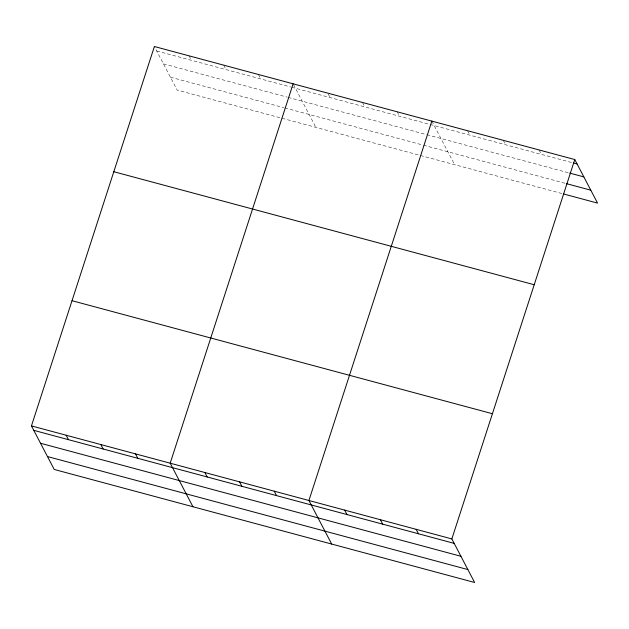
<?xml version="1.0" encoding="UTF-8"?>
<svg xmlns="http://www.w3.org/2000/svg" width="629" height="629" viewBox="0 0 629 629"><rect width="100%" height="100%" fill="white"/><g stroke="black" fill="none" stroke-linecap="round" stroke-linejoin="round"><path stroke-width="0.47" stroke-dasharray="3.15 2.36" d="M156.707 50.973L290.755 87.006M291.691 87.258L572.406 162.73M163.454 63.875L287.186 97.141M288.121 97.393L425.919 134.441M426.855 134.692L568.805 172.857M170.404 77.17L283.828 107.661M284.764 107.913L422.562 144.961M423.498 145.213L565.416 183.369M561.815 193.496L177.15 90.073L154.38 46.515M539.045 149.938L541.372 154.388M503.31 140.33L505.637 144.78M467.575 130.722L469.902 135.172M431.848 121.114L454.618 164.672M397.158 111.789L399.486 116.239M362.477 102.464L364.804 106.914M328.181 93.886L330.123 97.597M293.499 84.561L315.884 127.373M258.433 74.489L260.752 78.947M223.743 65.164L226.07 69.622M189.062 55.839L191.389 60.298"/><path stroke-width="0.94" d="M574.78 159.546L451.85 538.927L474.62 582.485L54.22 469.454L31.45 425.896L154.38 46.515L574.78 159.546L597.55 203.104L563.694 193.999M293.114 83.814L170.184 463.196L192.954 506.754M431.848 121.114L308.918 500.495L331.687 544.054M573.349 162.99L577.107 163.996M569.748 173.109L583.854 176.898M566.352 183.621L590.804 190.194M113.81 171.717L534.21 284.74M72.02 300.701L492.421 413.733M31.45 425.896L451.85 538.927M33.777 430.346L454.177 543.377M40.523 443.256L460.923 556.28M47.474 456.552L467.874 569.575M416.115 529.319L418.442 533.769M380.38 519.711L382.707 524.161M344.645 510.103L346.972 514.553M274.228 491.17L276.556 495.621M239.547 481.845L241.874 486.296M204.865 472.521L207.193 476.971M135.502 453.871L137.83 458.321M100.813 444.546L103.14 448.996M66.131 435.221L68.459 439.671"/></g></svg>
